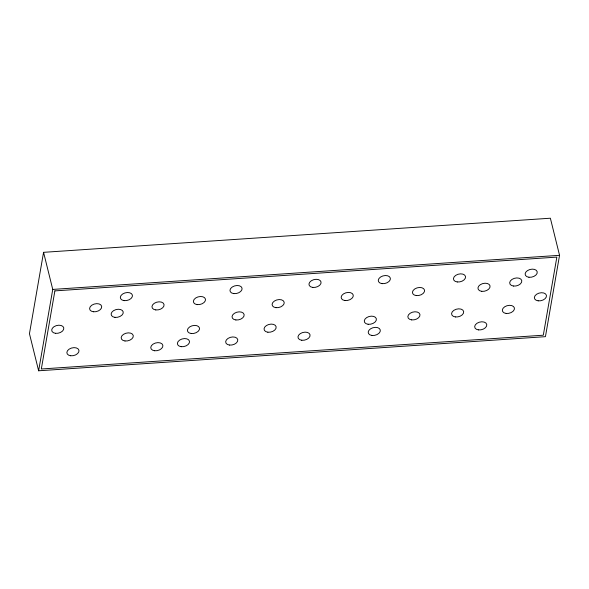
<?xml version="1.0" encoding="UTF-8"?>
<svg xmlns="http://www.w3.org/2000/svg" width="589" height="589" viewBox="0 0 589 589"><rect width="100%" height="100%" fill="white"/><g stroke="black" fill="none" stroke-linecap="round" stroke-linejoin="round"><path stroke-width="0.88" d="M43.564 252.328L29.45 333.683L38.631 370.783L545.436 336.672L559.55 255.317L550.369 218.217L43.564 252.328L52.745 289.42L38.631 370.783M52.745 289.42L559.55 255.317M54.88 290.885L41.326 368.994L543.301 335.207L556.855 257.106L54.88 290.885M538.184 300.839A6.184 3.924 -13.9 0 0 546.437 295.361A6.184 3.924 -13.9 0 0 536.66 294.213A6.184 3.924 -13.9 0 0 538.184 300.839M55.513 333.322A6.184 3.924 -13.9 0 0 63.767 327.845A6.184 3.924 -13.9 0 0 53.989 326.704A6.184 3.924 -13.9 0 0 55.513 333.322M416.276 295.582A6.184 3.924 -13.9 0 0 424.529 290.105A6.184 3.924 -13.9 0 0 414.752 288.956A6.184 3.924 -13.9 0 0 416.276 295.582M368.103 324.267A6.184 3.924 -13.9 0 0 376.356 318.782A6.184 3.924 -13.9 0 0 366.579 317.64A6.184 3.924 -13.9 0 0 368.103 324.267M275.917 307.672A6.184 3.924 -13.9 0 0 284.17 302.186A6.184 3.924 -13.9 0 0 274.393 301.045A6.184 3.924 -13.9 0 0 275.917 307.672M191.241 333.521A6.184 3.924 -13.9 0 0 199.494 328.044A6.184 3.924 -13.9 0 0 189.717 326.895A6.184 3.924 -13.9 0 0 191.241 333.521M155.776 309.932A6.184 3.924 -13.9 0 0 164.029 304.454A6.184 3.924 -13.9 0 0 154.252 303.313A6.184 3.924 -13.9 0 0 155.776 309.932M481.773 291.334A6.184 3.924 -13.9 0 0 490.026 285.849A6.184 3.924 -13.9 0 0 480.249 284.708A6.184 3.924 -13.9 0 0 481.773 291.334M506.157 313.444A6.184 3.924 -13.9 0 0 514.411 307.966A6.184 3.924 -13.9 0 0 504.633 306.817A6.184 3.924 -13.9 0 0 506.157 313.444M344.977 300.537A6.184 3.924 -13.9 0 0 353.238 295.06A6.184 3.924 -13.9 0 0 343.461 293.911A6.184 3.924 -13.9 0 0 344.977 300.537M235.865 319.967A6.184 3.924 -13.9 0 0 244.118 314.489A6.184 3.924 -13.9 0 0 234.341 313.341A6.184 3.924 -13.9 0 0 235.865 319.967M125.001 340.979A6.184 3.924 -13.9 0 0 133.254 335.502A6.184 3.924 -13.9 0 0 123.476 334.353A6.184 3.924 -13.9 0 0 125.001 340.979M455.4 316.948A6.184 3.924 -13.9 0 0 463.653 311.471A6.184 3.924 -13.9 0 0 453.876 310.322A6.184 3.924 -13.9 0 0 455.4 316.948M411.674 319.893A6.184 3.924 -13.9 0 0 419.928 314.408A6.184 3.924 -13.9 0 0 410.15 313.267A6.184 3.924 -13.9 0 0 411.674 319.893M301.782 340.258A6.184 3.924 -13.9 0 0 310.035 334.78A6.184 3.924 -13.9 0 0 300.257 333.639A6.184 3.924 -13.9 0 0 301.782 340.258M267.87 332.218A6.184 3.924 -13.9 0 0 276.123 326.733A6.184 3.924 -13.9 0 0 266.346 325.592A6.184 3.924 -13.9 0 0 267.87 332.218M197.205 304.609A6.184 3.924 -13.9 0 0 205.458 299.131A6.184 3.924 -13.9 0 0 195.681 297.99A6.184 3.924 -13.9 0 0 197.205 304.609M478.496 329.899A6.184 3.924 -13.9 0 0 486.75 324.421A6.184 3.924 -13.9 0 0 476.972 323.28A6.184 3.924 -13.9 0 0 478.496 329.899M93.415 311.758A6.184 3.924 -13.9 0 0 101.669 306.28A6.184 3.924 -13.9 0 0 91.891 305.139A6.184 3.924 -13.9 0 0 93.415 311.758M154.59 350.749A6.184 3.924 -13.9 0 0 162.844 345.272A6.184 3.924 -13.9 0 0 153.066 344.123A6.184 3.924 -13.9 0 0 154.59 350.749M312.781 287.425A6.184 3.924 -13.9 0 0 321.034 281.947A6.184 3.924 -13.9 0 0 311.257 280.798A6.184 3.924 -13.9 0 0 312.781 287.425M528.951 277.257A6.184 3.924 -13.9 0 0 537.205 271.772A6.184 3.924 -13.9 0 0 527.427 270.631A6.184 3.924 -13.9 0 0 528.951 277.257M457.263 281.962A6.184 3.924 -13.9 0 0 465.516 276.484A6.184 3.924 -13.9 0 0 455.739 275.343A6.184 3.924 -13.9 0 0 457.263 281.962M70.687 355.756A6.184 3.924 -13.9 0 0 78.941 350.278A6.184 3.924 -13.9 0 0 69.163 349.13A6.184 3.924 -13.9 0 0 70.687 355.756M124.154 300.633A6.184 3.924 -13.9 0 0 132.407 295.148A6.184 3.924 -13.9 0 0 122.63 294.007A6.184 3.924 -13.9 0 0 124.154 300.633M229.496 345.066A6.184 3.924 -13.9 0 0 237.75 339.588A6.184 3.924 -13.9 0 0 227.972 338.439A6.184 3.924 -13.9 0 0 229.496 345.066M372.027 335.472A6.184 3.924 -13.9 0 0 380.28 329.995A6.184 3.924 -13.9 0 0 370.503 328.846A6.184 3.924 -13.9 0 0 372.027 335.472M513.505 286.048A6.184 3.924 -13.9 0 0 521.758 280.563A6.184 3.924 -13.9 0 0 511.981 279.422A6.184 3.924 -13.9 0 0 513.505 286.048M382.092 283.64A6.184 3.924 -13.9 0 0 390.345 278.155A6.184 3.924 -13.9 0 0 380.568 277.014A6.184 3.924 -13.9 0 0 382.092 283.64M233.781 293.616A6.184 3.924 -13.9 0 0 242.035 288.139A6.184 3.924 -13.9 0 0 232.257 286.998A6.184 3.924 -13.9 0 0 233.781 293.616M181.213 346.685A6.184 3.924 -13.9 0 0 189.467 341.208A6.184 3.924 -13.9 0 0 179.689 340.059A6.184 3.924 -13.9 0 0 181.213 346.685M114.951 317.368A6.184 3.924 -13.9 0 0 123.204 311.89A6.184 3.924 -13.9 0 0 113.427 310.742A6.184 3.924 -13.9 0 0 114.951 317.368"/></g></svg>
